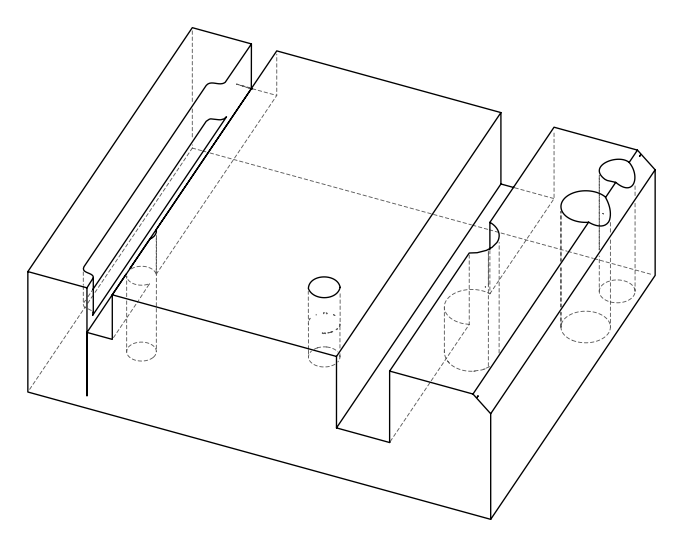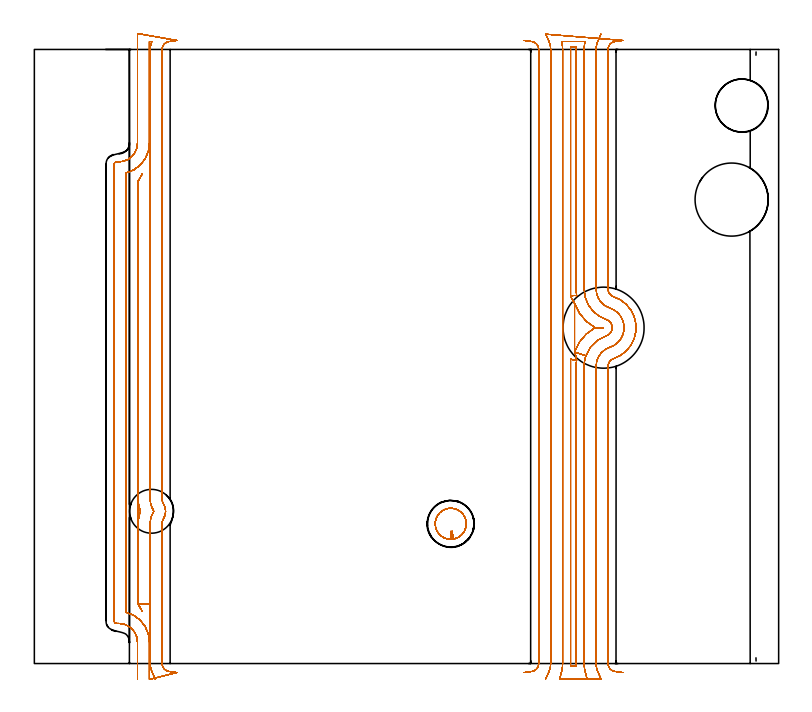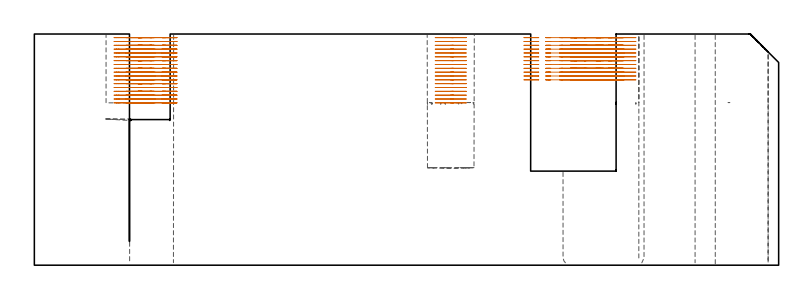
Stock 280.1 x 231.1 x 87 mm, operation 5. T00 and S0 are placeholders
(PLAN: 15 operations, 13 tool changes, 155.4 min)
(1 INDEXABLE_INSERT_DRILL_THROUGH_HOLE_FROM_SOLID | STEP1HOLE_3 | NXT0302_006 | 0.36 min | 20905 mm3)
(2 DRILL_TO_ENLARGE_THROUGH_HOLE_1 | STEP1HOLE_3 | UGT0301_390 | 0.4 min | 30743 mm3)
(3 INDEXABLE_INSERT_DRILL_BLIND_HOLE_FROM_SOLID | STEP1POCKET | NXT0302_006 | 0.21 min | 12111 mm3)
(4 AREA_MILL | FG_CHAMFER_SURFACE | UGT0205_001 | 7.54 min | 12917 mm3)
(5 MILL_OPEN_POCKET | POCKET_OPEN | NXT0201_008 | Follow Part, ap 1.5, ae 75% | 133.16 min | 338654 mm3)
(6 MILL_RECTANGULAR_SLOT | SLOT_RECTANGULAR | UGT0201_004 | Follow Part, ap 8, ae 75% | 4.89 min | 195621 mm3)
(7 MILL_RECTANGULAR_SLOT_1 | SLOT_RECTANGULAR_1 | NXT0201_011 | Follow Part, ap 3, ae 75% | 3.23 min | 22316 mm3)
(8 MILL_THROUGH_HOLE_FROM_SOLID_MATERIAL | STEP1HOLE_2 | NXT0201_007 | Circular | 3.91 min | 26439 mm3)
(9 SPOT_DRILL | STEP1HOLE | NXT0321_9005460120000 | 0.03 min | 0 mm3)
(10 SPOT_DRILL_1 | STEP1HOLE_1 | NXT0321_9005460120000 | 0.05 min | 0 mm3)
(11 DRILL_BLIND_HOLE_INTO_CENTER | STEP1HOLE | NXT0301_038 | 0.05 min | 0 mm3)
(12 GUN_DRILL_THROUGH_HOLE | STEP1HOLE | UGT0307_002 | 0.44 min | 1546 mm3)
(13 SPADE_DRILL_TO_ENLARGE_THROUGH_HOLE | STEP1HOLE | UGT0306_007 | 0.38 min | 10199 mm3)
(14 DRILL_THROUGH_HOLE_INTO_CENTER | STEP1HOLE_1 | NXT0301_065 | 0.37 min | 4206 mm3)
(15 DRILL_TO_ENLARGE_THROUGH_HOLE | STEP1HOLE_1 | UGT0301_265 | 0.39 min | 14783 mm3)
(TOOL NXT0302_006 | Index. Insert Drill 17.5mm [880-D1750L25-05] | D17.5 PA176 FL88 Z2)
(TOOL UGT0301_390 | Twist Drill 27.5 mm | D27.5 PA118 FL165 Z2)
(TOOL UGT0205_001 | Chamfer Mill 20 x 3 x 45 deg. | D20 FL50 Z2)
(TOOL NXT0201_008 | ENDMILL 6mm [2P460-0600-NA 1630] | D6 FL26 Z6)
(TOOL UGT0201_004 | End Mill 32 mm | D32 FL53 Z6)
(TOOL NXT0201_011 | ENDMILL 12mm [2P460-1200-NA 1630] | D12 FL38 Z6)
(TOOL NXT0201_007 | ENDMILL 25mm [R216.25-25050GCK54P 1620] | D25 R3 FL54 Z5)
(TOOL NXT0321_9005460120000 | NC Spot Drill, 142deg, 12mm, Carbide, Uncoated | D12 PA142 FL30 Z2)
(TOOL NXT0301_038 | Carbide Drill 6.7mm [860.1-0670-034A1-MM 2214] | D6.7 PA140 FL53 Z2)
(TOOL UGT0307_002 | Gun Drill 6 mm | D6 PA130 FL24 Z1)
(TOOL UGT0306_007 | Spade Drill 16.5mm | D16.5 PA132 FL10 Z2)
(TOOL NXT0301_065 | Carbide Drill 9.4mm [860.1-0940-075A1-MM 2214] | D9.4 PA140 FL98 Z2)
(TOOL UGT0301_265 | Twist Drill 19.9 mm | D19.9 PA118 FL140 Z2)
(OP 5 MILL_OPEN_POCKET, part 1 of 2)
G17 G21 G94 G90
T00 M6
G54
G17 G0 G90 X45.426 Y-5.75 S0 M3
G43 Z97.08 H1
Z85.637
G94 G1 X44.226 Y-3. F250.
G2 X43.6 Y0. R7.5 F500.
G1 Y22.338
X39.1
Y52.84
G2 X39.96 Y57.3 R12.
X39.1 Y61.76 R12.
G1 Y181.562
X40.571 Y184.215
X39.1 Y181.562
X39. Y181.512
Y22.388
X39.1 Y22.338
X40.571 Y19.685
X39.1 Y22.338
X43.6
Y52.84
G2 X44.775 Y56.87 R7.5
G3 X44.775 Y57.73 R0.8
G2 X43.6 Y61.76 R7.5
G1 Y231.1
G2 X44.226 Y234.1 R7.5
G1 X43.3
Y195.8
G2 X34.5 Y184.621 R11.5
G1 Y19.279
G2 X43.3 Y8.1 R11.5
G1 Y-3.
Y-6. F250.
X53.647 Y-3.393
X50.677 Y-2.97
G2 X48.1 Y0. R3. F500.
G1 Y52.84
G2 X48.57 Y54.452 R3.
G3 X48.57 Y60.148 R5.3
G2 X48.1 Y61.76 R3.
G1 Y231.1
G2 X50.677 Y234.07 R3.
G1 X53.647 Y234.493 F250.
X38.8 Y237.1
Y234.1
Y195.8 F500.
G2 X31.8 Y188.8 R7.
G1 X31.
G3 X30. Y187.8 R1.
G1 Y16.1
G3 X31. Y15.1 R1.
G1 X31.8
G2 X38.8 Y8.1 R7.
G1 Y-3.
Y-6. F250.
G0 X45.426 Y-5.75 Z84.194
G1 X44.226 Y-3.
G2 X43.6 Y0. R7.5 F500.
G1 Y22.338
X39.1
Y52.84
G2 X39.96 Y57.3 R12.
X39.1 Y61.76 R12.
G1 Y181.562
X40.571 Y184.215
X39.1 Y181.562
X39. Y181.512
Y22.388
X39.1 Y22.338
X40.571 Y19.685
X39.1 Y22.338
X43.6
Y52.84
G2 X44.775 Y56.87 R7.5
G3 X44.775 Y57.73 R0.8
G2 X43.6 Y61.76 R7.5
G1 Y231.1
G2 X44.226 Y234.1 R7.5
G1 X43.3
Y195.8
G2 X34.5 Y184.621 R11.5
G1 Y19.279
G2 X43.3 Y8.1 R11.5
G1 Y-3.
Y-6. F250.
X53.647 Y-3.393
X50.677 Y-2.97
G2 X48.1 Y0. R3. F500.
G1 Y52.84
G2 X48.57 Y54.452 R3.
G3 X48.57 Y60.148 R5.3
G2 X48.1 Y61.76 R3.
G1 Y231.1
G2 X50.677 Y234.07 R3.
G1 X53.647 Y234.493 F250.
X38.8 Y237.1
Y234.1
Y195.8 F500.
G2 X31.8 Y188.8 R7.
G1 X31.
G3 X30. Y187.8 R1.
G1 Y16.1
G3 X31. Y15.1 R1.
G1 X31.8
G2 X38.8 Y8.1 R7.
G1 Y-3.
Y-6. F250.
G0 X45.426 Y-5.75 Z82.75
G1 X44.226 Y-3.
G2 X43.6 Y0. R7.5 F500.
G1 Y22.338
X39.1
Y52.84
G2 X39.96 Y57.3 R12.
X39.1 Y61.76 R12.
G1 Y181.562
X40.571 Y184.215
X39.1 Y181.562
X39. Y181.512
Y22.388
X39.1 Y22.338
X40.571 Y19.685
X39.1 Y22.338
X43.6
Y52.84
G2 X44.775 Y56.87 R7.5
G3 X44.775 Y57.73 R0.8
G2 X43.6 Y61.76 R7.5
G1 Y231.1
G2 X44.226 Y234.1 R7.5
G1 X43.3
Y195.8
G2 X34.5 Y184.621 R11.5
G1 Y19.279
G2 X43.3 Y8.1 R11.5
G1 Y-3.
Y-6. F250.
X53.647 Y-3.393
X50.677 Y-2.97
G2 X48.1 Y0. R3. F500.
G1 Y52.84
G2 X48.57 Y54.452 R3.
G3 X48.57 Y60.148 R5.3
G2 X48.1 Y61.76 R3.
G1 Y231.1
G2 X50.677 Y234.07 R3.
G1 X53.647 Y234.493 F250.
X38.8 Y237.1
Y234.1
Y195.8 F500.
G2 X31.8 Y188.8 R7.
G1 X31.
G3 X30. Y187.8 R1.
G1 Y16.1
G3 X31. Y15.1 R1.
G1 X31.8
G2 X38.8 Y8.1 R7.
G1 Y-3.
Y-6. F250.
G0 X45.426 Y-5.75 Z81.307
G1 X44.226 Y-3.
G2 X43.6 Y0. R7.5 F500.
G1 Y22.338
X39.1
Y52.84
G2 X39.96 Y57.3 R12.
X39.1 Y61.76 R12.
G1 Y181.562
X40.571 Y184.215
X39.1 Y181.562
X39. Y181.512
Y22.388
X39.1 Y22.338
X40.571 Y19.685
X39.1 Y22.338
X43.6
Y52.84
G2 X44.775 Y56.87 R7.5
G3 X44.775 Y57.73 R0.8
G2 X43.6 Y61.76 R7.5
G1 Y231.1
G2 X44.226 Y234.1 R7.5
G1 X43.3
Y195.8
G2 X34.5 Y184.621 R11.5
G1 Y19.279
G2 X43.3 Y8.1 R11.5
G1 Y-3.
Y-6. F250.
X53.647 Y-3.393
X50.677 Y-2.97
G2 X48.1 Y0. R3. F500.
G1 Y52.84
G2 X48.57 Y54.452 R3.
G3 X48.57 Y60.148 R5.3
G2 X48.1 Y61.76 R3.
G1 Y231.1
G2 X50.677 Y234.07 R3.
G1 X53.647 Y234.493 F250.
X38.8 Y237.1
Y234.1
Y195.8 F500.
G2 X31.8 Y188.8 R7.
G1 X31.
G3 X30. Y187.8 R1.
G1 Y16.1
G3 X31. Y15.1 R1.
G1 X31.8
G2 X38.8 Y8.1 R7.
G1 Y-3.
Y-6. F250.
G0 X45.426 Y-5.75 Z79.864
G1 X44.226 Y-3.
G2 X43.6 Y0. R7.5 F500.
G1 Y22.338
X39.1
Y52.84
G2 X39.96 Y57.3 R12.
X39.1 Y61.76 R12.
G1 Y181.562
X40.571 Y184.215
X39.1 Y181.562
X39. Y181.512
Y22.388
X39.1 Y22.338
X40.571 Y19.685
X39.1 Y22.338
X43.6
Y52.84
G2 X44.775 Y56.87 R7.5
G3 X44.775 Y57.73 R0.8
G2 X43.6 Y61.76 R7.5
G1 Y231.1
G2 X44.226 Y234.1 R7.5
G1 X43.3
Y195.8
G2 X34.5 Y184.621 R11.5
G1 Y19.279
G2 X43.3 Y8.1 R11.5
G1 Y-3.
Y-6. F250.
X53.647 Y-3.393
X50.677 Y-2.97
G2 X48.1 Y0. R3. F500.
G1 Y52.84
G2 X48.57 Y54.452 R3.
G3 X48.57 Y60.148 R5.3
G2 X48.1 Y61.76 R3.
G1 Y231.1
G2 X50.677 Y234.07 R3.
G1 X53.647 Y234.493 F250.
X38.8 Y237.1
Y234.1
Y195.8 F500.
G2 X31.8 Y188.8 R7.
G1 X31.
G3 X30. Y187.8 R1.
G1 Y16.1
G3 X31. Y15.1 R1.
G1 X31.8
G2 X38.8 Y8.1 R7.
G1 Y-3.
Y-6. F250.
G0 X45.426 Y-5.75 Z78.42
G1 X44.226 Y-3.
G2 X43.6 Y0. R7.5 F500.
G1 Y22.338
X39.1
Y52.84
G2 X39.96 Y57.3 R12.
X39.1 Y61.76 R12.
G1 Y181.562
X40.571 Y184.215
X39.1 Y181.562
X39. Y181.512
Y22.388
X39.1 Y22.338
X40.571 Y19.685
X39.1 Y22.338
X43.6
Y52.84
G2 X44.775 Y56.87 R7.5
G3 X44.775 Y57.73 R0.8
G2 X43.6 Y61.76 R7.5
G1 Y231.1
G2 X44.226 Y234.1 R7.5
G1 X43.3
Y195.8
G2 X34.5 Y184.621 R11.5
G1 Y19.279
G2 X43.3 Y8.1 R11.5
G1 Y-3.
Y-6. F250.
X53.647 Y-3.393
X50.677 Y-2.97
G2 X48.1 Y0. R3. F500.
G1 Y52.84
G2 X48.57 Y54.452 R3.
G3 X48.57 Y60.148 R5.3
G2 X48.1 Y61.76 R3.
G1 Y231.1
G2 X50.677 Y234.07 R3.
G1 X53.647 Y234.493 F250.
X38.8 Y237.1
Y234.1
Y195.8 F500.
G2 X31.8 Y188.8 R7.
G1 X31.
G3 X30. Y187.8 R1.
G1 Y16.1
G3 X31. Y15.1 R1.
G1 X31.8
G2 X38.8 Y8.1 R7.
G1 Y-3.
Y-6. F250.
G0 X45.426 Y-5.75 Z76.977
G1 X44.226 Y-3.
G2 X43.6 Y0. R7.5 F500.
G1 Y22.338
X39.1
Y52.84
G2 X39.96 Y57.3 R12.
X39.1 Y61.76 R12.
G1 Y181.562
X40.571 Y184.215
X39.1 Y181.562
X39. Y181.512
Y22.388
X39.1 Y22.338
X40.571 Y19.685
X39.1 Y22.338
X43.6
Y52.84
G2 X44.775 Y56.87 R7.5
G3 X44.775 Y57.73 R0.8
G2 X43.6 Y61.76 R7.5
G1 Y231.1
G2 X44.226 Y234.1 R7.5
G1 X43.3
Y195.8
G2 X34.5 Y184.621 R11.5
G1 Y19.279
G2 X43.3 Y8.1 R11.5
G1 Y-3.
Y-6. F250.
X53.647 Y-3.393
X50.677 Y-2.97
G2 X48.1 Y0. R3. F500.
G1 Y52.84
G2 X48.57 Y54.452 R3.
G3 X48.57 Y60.148 R5.3
G2 X48.1 Y61.76 R3.
G1 Y231.1
G2 X50.677 Y234.07 R3.
G1 X53.647 Y234.493 F250.
X38.8 Y237.1
Y234.1
Y195.8 F500.
G2 X31.8 Y188.8 R7.
G1 X31.
G3 X30. Y187.8 R1.
G1 Y16.1
G3 X31. Y15.1 R1.
G1 X31.8
G2 X38.8 Y8.1 R7.
G1 Y-3.
Y-6. F250.
G0 X45.426 Y-5.75 Z75.533
G1 X44.226 Y-3.
G2 X43.6 Y0. R7.5 F500.
G1 Y22.338
X39.1
Y52.84
G2 X39.96 Y57.3 R12.
X39.1 Y61.76 R12.
G1 Y181.562
X40.571 Y184.215
X39.1 Y181.562
X39. Y181.512
Y22.388
X39.1 Y22.338
X40.571 Y19.685
X39.1 Y22.338
X43.6
Y52.84
G2 X44.775 Y56.87 R7.5
G3 X44.775 Y57.73 R0.8
G2 X43.6 Y61.76 R7.5
G1 Y231.1
G2 X44.226 Y234.1 R7.5
G1 X43.3
Y195.8
G2 X34.5 Y184.621 R11.5
G1 Y19.279
G2 X43.3 Y8.1 R11.5
G1 Y-3.
Y-6. F250.
X53.647 Y-3.393
X50.677 Y-2.97
G2 X48.1 Y0. R3. F500.
G1 Y52.84
G2 X48.57 Y54.452 R3.
G3 X48.57 Y60.148 R5.3
G2 X48.1 Y61.76 R3.
G1 Y231.1
G2 X50.677 Y234.07 R3.
G1 X53.647 Y234.493 F250.
X38.8 Y237.1
Y234.1
Y195.8 F500.
G2 X31.8 Y188.8 R7.
G1 X31.
G3 X30. Y187.8 R1.
G1 Y16.1
G3 X31. Y15.1 R1.
G1 X31.8
G2 X38.8 Y8.1 R7.
G1 Y-3.
Y-6. F250.
G0 X45.426 Y-5.75 Z74.09
G1 X44.226 Y-3.
G2 X43.6 Y0. R7.5 F500.
G1 Y22.338
X39.1
Y52.84
G2 X39.96 Y57.3 R12.
X39.1 Y61.76 R12.
G1 Y181.562
X40.571 Y184.215
X39.1 Y181.562
X39. Y181.512
Y22.388
X39.1 Y22.338
X40.571 Y19.685
X39.1 Y22.338
X43.6
Y52.84
G2 X44.775 Y56.87 R7.5
G3 X44.775 Y57.73 R0.8
G2 X43.6 Y61.76 R7.5
G1 Y231.1
G2 X44.226 Y234.1 R7.5
G1 X43.3
Y195.8
G2 X34.5 Y184.621 R11.5
G1 Y19.279
G2 X43.3 Y8.1 R11.5
G1 Y-3.
Y-6. F250.
X53.647 Y-3.393
X50.677 Y-2.97
G2 X48.1 Y0. R3. F500.
G1 Y52.84
G2 X48.57 Y54.452 R3.
G3 X48.57 Y60.148 R5.3
G2 X48.1 Y61.76 R3.
G1 Y231.1
G2 X50.677 Y234.07 R3.
G1 X53.647 Y234.493 F250.
X38.8 Y237.1
Y234.1
Y195.8 F500.
G2 X31.8 Y188.8 R7.
G1 X31.
G3 X30. Y187.8 R1.
G1 Y16.1
G3 X31. Y15.1 R1.
G1 X31.8
G2 X38.8 Y8.1 R7.
G1 Y-3.
Y-6. F250.
G0 X45.426 Y-5.75 Z72.647
G1 X44.226 Y-3.
G2 X43.6 Y0. R7.5 F500.
G1 Y22.338
X39.1
Y52.84
G2 X39.96 Y57.3 R12.
X39.1 Y61.76 R12.
G1 Y181.562
X40.571 Y184.215
X39.1 Y181.562
X39. Y181.512
Y22.388
X39.1 Y22.338
X40.571 Y19.685
X39.1 Y22.338
X43.6
Y52.84
G2 X44.775 Y56.87 R7.5
G3 X44.775 Y57.73 R0.8
G2 X43.6 Y61.76 R7.5
G1 Y231.1
G2 X44.226 Y234.1 R7.5
G1 X43.3
Y195.8
G2 X34.5 Y184.621 R11.5
G1 Y19.279
G2 X43.3 Y8.1 R11.5
G1 Y-3.
Y-6. F250.
X53.647 Y-3.393
X50.677 Y-2.97
G2 X48.1 Y0. R3. F500.
G1 Y52.84
G2 X48.57 Y54.452 R3.
G3 X48.57 Y60.148 R5.3
G2 X48.1 Y61.76 R3.
G1 Y231.1
G2 X50.677 Y234.07 R3.
G1 X53.647 Y234.493 F250.
X38.8 Y237.1
Y234.1
Y195.8 F500.
G2 X31.8 Y188.8 R7.
G1 X31.
G3 X30. Y187.8 R1.
G1 Y16.1
G3 X31. Y15.1 R1.
G1 X31.8
G2 X38.8 Y8.1 R7.
G1 Y-3.
Y-6. F250.
G0 X45.426 Y-5.75 Z71.203
G1 X44.226 Y-3.
G2 X43.6 Y0. R7.5 F500.
G1 Y22.338
X39.1
Y52.84
G2 X39.96 Y57.3 R12.
X39.1 Y61.76 R12.
G1 Y181.562
X40.571 Y184.215
X39.1 Y181.562
X39. Y181.512
Y22.388
X39.1 Y22.338
X40.571 Y19.685
X39.1 Y22.338
X43.6
Y52.84
G2 X44.775 Y56.87 R7.5
G3 X44.775 Y57.73 R0.8
G2 X43.6 Y61.76 R7.5
G1 Y231.1
G2 X44.226 Y234.1 R7.5
G1 X43.3
Y195.8
G2 X34.5 Y184.621 R11.5
G1 Y19.279
G2 X43.3 Y8.1 R11.5
G1 Y-3.
Y-6. F250.
X53.647 Y-3.393
X50.677 Y-2.97
G2 X48.1 Y0. R3. F500.
G1 Y52.84
G2 X48.57 Y54.452 R3.
G3 X48.57 Y60.148 R5.3
G2 X48.1 Y61.76 R3.
G1 Y231.1
G2 X50.677 Y234.07 R3.
G1 X53.647 Y234.493 F250.
X38.8 Y237.1
Y234.1
Y195.8 F500.
G2 X31.8 Y188.8 R7.
G1 X31.
G3 X30. Y187.8 R1.
G1 Y16.1
G3 X31. Y15.1 R1.
G1 X31.8
G2 X38.8 Y8.1 R7.
G1 Y-3.
Y-6. F250.
G0 X45.426 Y-5.75 Z69.76
G1 X44.226 Y-3.
G2 X43.6 Y0. R7.5 F500.
G1 Y22.338
X39.1
Y52.84
G2 X39.96 Y57.3 R12.
X39.1 Y61.76 R12.
G1 Y181.562
X40.571 Y184.215
X39.1 Y181.562
X39. Y181.512
Y22.388
X39.1 Y22.338
X40.571 Y19.685
X39.1 Y22.338
X43.6
Y52.84
G2 X44.775 Y56.87 R7.5
G3 X44.775 Y57.73 R0.8
G2 X43.6 Y61.76 R7.5
G1 Y231.1
G2 X44.226 Y234.1 R7.5
G1 X43.3
Y195.8
G2 X34.5 Y184.621 R11.5
G1 Y19.279
G2 X43.3 Y8.1 R11.5
G1 Y-3.
Y-6. F250.
X53.647 Y-3.393
X50.677 Y-2.97
G2 X48.1 Y0. R3. F500.
G1 Y52.84
G2 X48.57 Y54.452 R3.
G3 X48.57 Y60.148 R5.3
G2 X48.1 Y61.76 R3.
G1 Y231.1
G2 X50.677 Y234.07 R3.
G1 X53.647 Y234.493 F250.
X38.8 Y237.1
Y234.1
Y195.8 F500.
G2 X31.8 Y188.8 R7.
G1 X31.
G3 X30. Y187.8 R1.
G1 Y16.1
G3 X31. Y15.1 R1.
G1 X31.8
G2 X38.8 Y8.1 R7.
G1 Y-3.
Y-6. F250.
G0 X45.426 Y-5.75 Z68.317
G1 X44.226 Y-3.
G2 X43.6 Y0. R7.5 F500.
G1 Y22.338
X39.1
Y52.84
G2 X39.96 Y57.3 R12.
X39.1 Y61.76 R12.
G1 Y181.562
X40.571 Y184.215
X39.1 Y181.562
X39. Y181.512
Y22.388
X39.1 Y22.338
X40.571 Y19.685
X39.1 Y22.338
X43.6
Y52.84
G2 X44.775 Y56.87 R7.5
G3 X44.775 Y57.73 R0.8
G2 X43.6 Y61.76 R7.5
G1 Y231.1
G2 X44.226 Y234.1 R7.5
G1 X43.3
Y195.8
G2 X34.5 Y184.621 R11.5
G1 Y19.279
G2 X43.3 Y8.1 R11.5
G1 Y-3.
Y-6. F250.
X53.647 Y-3.393
X50.677 Y-2.97
G2 X48.1 Y0. R3. F500.
G1 Y52.84
G2 X48.57 Y54.452 R3.
G3 X48.57 Y60.148 R5.3
G2 X48.1 Y61.76 R3.
G1 Y231.1
G2 X50.677 Y234.07 R3.
G1 X53.647 Y234.493 F250.
X38.8 Y237.1
Y234.1
Y195.8 F500.
G2 X31.8 Y188.8 R7.
G1 X31.
G3 X30. Y187.8 R1.
G1 Y16.1
G3 X31. Y15.1 R1.
G1 X31.8
G2 X38.8 Y8.1 R7.
G1 Y-3.
Y-6. F250.
G0 X45.426 Y-5.75 Z66.873
G1 X44.226 Y-3.
G2 X43.6 Y0. R7.5 F500.
G1 Y22.338
X39.1
Y52.84
G2 X39.96 Y57.3 R12.
X39.1 Y61.76 R12.
G1 Y181.562
X40.571 Y184.215
X39.1 Y181.562
X39. Y181.512
Y22.388
X39.1 Y22.338
X40.571 Y19.685
X39.1 Y22.338
X43.6
Y52.84
G2 X44.775 Y56.87 R7.5
G3 X44.775 Y57.73 R0.8
G2 X43.6 Y61.76 R7.5
G1 Y231.1
G2 X44.226 Y234.1 R7.5
G1 X43.3
Y195.8
G2 X34.5 Y184.621 R11.5
G1 Y19.279
G2 X43.3 Y8.1 R11.5
G1 Y-3.
Y-6. F250.
X53.647 Y-3.393
X50.677 Y-2.97
G2 X48.1 Y0. R3. F500.
G1 Y52.84
G2 X48.57 Y54.452 R3.
G3 X48.57 Y60.148 R5.3
G2 X48.1 Y61.76 R3.
G1 Y231.1
G2 X50.677 Y234.07 R3.
G1 X53.647 Y234.493 F250.
X38.8 Y237.1
Y234.1
Y195.8 F500.
G2 X31.8 Y188.8 R7.
G1 X31.
G3 X30. Y187.8 R1.
G1 Y16.1
G3 X31. Y15.1 R1.
G1 X31.8
G2 X38.8 Y8.1 R7.
G1 Y-3.
Y-6. F250.
G0 X45.426 Y-5.75 Z65.43
G1 X44.226 Y-3.
G2 X43.6 Y0. R7.5 F500.
G1 Y22.338
X39.1
Y52.84
G2 X39.96 Y57.3 R12.
X39.1 Y61.76 R12.
G1 Y181.562
X40.571 Y184.215
X39.1 Y181.562
X39. Y181.512
Y22.388
X39.1 Y22.338
X40.571 Y19.685
X39.1 Y22.338
X43.6
Y52.84
G2 X44.775 Y56.87 R7.5
G3 X44.775 Y57.73 R0.8
G2 X43.6 Y61.76 R7.5
G1 Y231.1
G2 X44.226 Y234.1 R7.5
G1 X43.3
Y195.8
G2 X34.5 Y184.621 R11.5
G1 Y19.279
G2 X43.3 Y8.1 R11.5
G1 Y-3.
Y-6. F250.
X53.647 Y-3.393
X50.677 Y-2.97
G2 X48.1 Y0. R3. F500.
G1 Y52.84
G2 X48.57 Y54.452 R3.
G3 X48.57 Y60.148 R5.3
G2 X48.1 Y61.76 R3.
G1 Y231.1
G2 X50.677 Y234.07 R3.
G1 X53.647 Y234.493 F250.
X38.8 Y237.1
Y234.1
Y195.8 F500.
G2 X31.8 Y188.8 R7.
G1 X31.
G3 X30. Y187.8 R1.
G1 Y16.1
G3 X31. Y15.1 R1.
G1 X31.8
G2 X38.8 Y8.1 R7.
G1 Y-3.
Y-6. F250.
G0 X45.426 Y-5.75 Z63.987
G1 X44.226 Y-3.
G2 X43.6 Y0. R7.5 F500.
G1 Y22.338
X39.1
Y52.84
G2 X39.96 Y57.3 R12.
X39.1 Y61.76 R12.
G1 Y181.562
X40.571 Y184.215
X39.1 Y181.562
X39. Y181.512
Y22.388
X39.1 Y22.338
X40.571 Y19.685
X39.1 Y22.338
X43.6
Y52.84
G2 X44.775 Y56.87 R7.5
G3 X44.775 Y57.73 R0.8
G2 X43.6 Y61.76 R7.5
G1 Y231.1
G2 X44.226 Y234.1 R7.5
G1 X43.3
Y195.8
G2 X34.5 Y184.621 R11.5
G1 Y19.279
G2 X43.3 Y8.1 R11.5
G1 Y-3.
Y-6. F250.
X53.647 Y-3.393
X50.677 Y-2.97
G2 X48.1 Y0. R3. F500.
G1 Y52.84
G2 X48.57 Y54.452 R3.
G3 X48.57 Y60.148 R5.3
G2 X48.1 Y61.76 R3.
G1 Y231.1
G2 X50.677 Y234.07 R3.
G1 X53.647 Y234.493 F250.
X38.8 Y237.1
Y234.1
Y195.8 F500.
G2 X31.8 Y188.8 R7.
G1 X31.
G3 X30. Y187.8 R1.
G1 Y16.1
G3 X31. Y15.1 R1.
G1 X31.8
G2 X38.8 Y8.1 R7.
G1 Y-3.
Y-6. F250.
G0 X45.426 Y-5.75 Z62.543
G1 X44.226 Y-3.
G2 X43.6 Y0. R7.5 F500.
G1 Y22.338
X39.1
Y52.84
G2 X39.96 Y57.3 R12.
X39.1 Y61.76 R12.
G1 Y181.562
X40.571 Y184.215
X39.1 Y181.562
X39. Y181.512
Y22.388
X39.1 Y22.338
X40.571 Y19.685
X39.1 Y22.338
X43.6
Y52.84
G2 X44.775 Y56.87 R7.5
G3 X44.775 Y57.73 R0.8
G2 X43.6 Y61.76 R7.5
G1 Y231.1
G2 X44.226 Y234.1 R7.5
G1 X43.3
Y195.8
G2 X34.5 Y184.621 R11.5
G1 Y19.279
G2 X43.3 Y8.1 R11.5
G1 Y-3.
Y-6. F250.
X53.647 Y-3.393
X50.677 Y-2.97
G2 X48.1 Y0. R3. F500.
G1 Y52.84
G2 X48.57 Y54.452 R3.
G3 X48.57 Y60.148 R5.3
G2 X48.1 Y61.76 R3.
G1 Y231.1
G2 X50.677 Y234.07 R3.
G1 X53.647 Y234.493 F250.
X38.8 Y237.1
Y234.1
Y195.8 F500.
G2 X31.8 Y188.8 R7.
G1 X31.
G3 X30. Y187.8 R1.
G1 Y16.1
G3 X31. Y15.1 R1.
G1 X31.8
G2 X38.8 Y8.1 R7.
G1 Y-3.
Y-6. F250.
G0 X45.426 Y-5.75 Z61.1
G1 X44.226 Y-3.
G2 X43.6 Y0. R7.5 F500.
G1 Y22.338
X39.1
Y52.84
G2 X39.96 Y57.3 R12.
X39.1 Y61.76 R12.
G1 Y181.562
X40.571 Y184.215
X39.1 Y181.562
X39. Y181.512
Y22.388
X39.1 Y22.338
X40.571 Y19.685
X39.1 Y22.338
X43.6
Y52.84
G2 X44.775 Y56.87 R7.5
G3 X44.775 Y57.73 R0.8
G2 X43.6 Y61.76 R7.5
G1 Y231.1
G2 X44.226 Y234.1 R7.5
G1 X43.3
Y195.8
G2 X34.5 Y184.621 R11.5
G1 Y19.279
G2 X43.3 Y8.1 R11.5
G1 Y-3.
Y-6. F250.
X53.647 Y-3.393
X50.677 Y-2.97
G2 X48.1 Y0. R3. F500.
G1 Y52.84
G2 X48.57 Y54.452 R3.
G3 X48.57 Y60.148 R5.3
G2 X48.1 Y61.76 R3.
G1 Y231.1
G2 X50.677 Y234.07 R3.
G1 X53.647 Y234.493 F250.
X38.8 Y237.1
Y234.1
Y195.8 F500.
G2 X31.8 Y188.8 R7.
G1 X31.
G3 X30. Y187.8 R1.
G1 Y16.1
G3 X31. Y15.1 R1.
G1 X31.8
G2 X38.8 Y8.1 R7.
G1 Y-3.
Y-6. F250.
G0 Z97.08
X156.7 Y49.75
Z85.637
G1 Y46.75
G3 X162.55 Y52.6 R5.85 F500.
X156.7 Y46.75 R-5.85
X157.695 Y46.835 R5.85
G1 X157.185 Y49.792 F250.
G0 X156.7 Y49.75 Z84.194
G1 Y46.75
G3 X162.55 Y52.6 R5.85 F500.
X156.7 Y46.75 R-5.85
X157.695 Y46.835 R5.85
G1 X157.185 Y49.792 F250.
G0 X156.7 Y49.75 Z82.75
G1 Y46.75
G3 X162.55 Y52.6 R5.85 F500.
X156.7 Y46.75 R-5.85
X157.695 Y46.835 R5.85
G1 X157.185 Y49.792 F250.
G0 X156.7 Y49.75 Z81.307
G1 Y46.75
G3 X162.55 Y52.6 R5.85 F500.
X156.7 Y46.75 R-5.85
X157.695 Y46.835 R5.85
G1 X157.185 Y49.792 F250.
G0 X156.7 Y49.75 Z79.864
G1 Y46.75
G3 X162.55 Y52.6 R5.85 F500.
X156.7 Y46.75 R-5.85
X157.695 Y46.835 R5.85
G1 X157.185 Y49.792 F250.
G0 X156.7 Y49.75 Z78.42
G1 Y46.75
G3 X162.55 Y52.6 R5.85 F500.
X156.7 Y46.75 R-5.85
X157.695 Y46.835 R5.85
G1 X157.185 Y49.792 F250.
G0 X156.7 Y49.75 Z76.977
G1 Y46.75
G3 X162.55 Y52.6 R5.85 F500.
X156.7 Y46.75 R-5.85
X157.695 Y46.835 R5.85
G1 X157.185 Y49.792 F250.
G0 X156.7 Y49.75 Z75.533
G1 Y46.75
G3 X162.55 Y52.6 R5.85 F500.
X156.7 Y46.75 R-5.85
X157.695 Y46.835 R5.85
G1 X157.185 Y49.792 F250.
G0 X156.7 Y49.75 Z74.09
G1 Y46.75
G3 X162.55 Y52.6 R5.85 F500.
X156.7 Y46.75 R-5.85
X157.695 Y46.835 R5.85
G1 X157.185 Y49.792 F250.
G0 X156.7 Y49.75 Z72.647
G1 Y46.75
G3 X162.55 Y52.6 R5.85 F500.
X156.7 Y46.75 R-5.85
X157.695 Y46.835 R5.85
G1 X157.185 Y49.792 F250.
G0 X156.7 Y49.75 Z71.203
G1 Y46.75
G3 X162.55 Y52.6 R5.85 F500.
X156.7 Y46.75 R-5.85
X157.695 Y46.835 R5.85
G1 X157.185 Y49.792 F250.
G0 X156.7 Y49.75 Z69.76
G1 Y46.75
G3 X162.55 Y52.6 R5.85 F500.
X156.7 Y46.75 R-5.85
X157.695 Y46.835 R5.85
G1 X157.185 Y49.792 F250.
G0 X156.7 Y49.75 Z68.317
G1 Y46.75
G3 X162.55 Y52.6 R5.85 F500.
X156.7 Y46.75 R-5.85
X157.695 Y46.835 R5.85
G1 X157.185 Y49.792 F250.
G0 X156.7 Y49.75 Z66.873
G1 Y46.75
G3 X162.55 Y52.6 R5.85 F500.
X156.7 Y46.75 R-5.85
X157.695 Y46.835 R5.85
G1 X157.185 Y49.792 F250.
G0 X156.7 Y49.75 Z65.43
G1 Y46.75
G3 X162.55 Y52.6 R5.85 F500.
X156.7 Y46.75 R-5.85
X157.695 Y46.835 R5.85
G1 X157.185 Y49.792 F250.
G0 X156.7 Y49.75 Z63.987
G1 Y46.75
G3 X162.55 Y52.6 R5.85 F500.
X156.7 Y46.75 R-5.85
X157.695 Y46.835 R5.85
G1 X157.185 Y49.792 F250.
G0 X156.7 Y49.75 Z62.543
G1 Y46.75
G3 X162.55 Y52.6 R5.85 F500.
X156.7 Y46.75 R-5.85
X157.695 Y46.835 R5.85
G1 X157.185 Y49.792 F250.
G0 X156.7 Y49.75 Z61.1
G1 Y46.75
G3 X162.55 Y52.6 R5.85 F500.
X156.7 Y46.75 R-5.85
X157.695 Y46.835 R5.85
G1 X157.185 Y49.792 F250.
G0 Z97.08
X208.031 Y-5.905
Z85.637
G1 X207.281 Y-3.
G2 X206.9 Y0. R12. F500.
G1 Y111.892
G2 X207.555 Y115.801 R12.
G1 X203.3 Y117.267
G2 X211.04 Y126.4 R16.5
G1 X214.211
X211.04
G2 X203.3 Y135.533 R16.5
G1 X201.8 Y138.131
Y231.1
G3 X201.765 Y232.13 R15.
X203.935 Y232.13 R3.
X203.9 Y231.1 R15.
G1 Y140.908
G3 X204.107 Y138.422 R15.
X201.8 Y138.131 R3.
G1 X203.3 Y135.533
Y117.267
X204.107 Y114.378
G3 X203.9 Y111.892 R15.
G1 Y0.
G3 X203.935 Y-1.03 R15.
X201.765 Y-1.03 R3.
X201.8 Y0. R15.
G1 Y114.669
G3 X204.107 Y114.378 R3.
G1 X203.3 Y117.267
X207.555 Y115.801
G2 X215.202 Y123.308 R12.
G3 X215.202 Y129.492 R3.25
G2 X206.9 Y140.908 R12.
G1 Y231.1
G2 X207.281 Y234.1 R12.
G1 X198.419
G2 X198.8 Y231.1 R12.
G1 Y0.
G2 X198.419 Y-3. R12.
G1 X197.669 Y-5.905 F250.
X213.226 Y-5.75
X212.026 Y-3.
G2 X211.4 Y0. R7.5 F500.
G1 Y111.892
G2 X216.589 Y119.027 R7.5
G3 X216.589 Y133.773 R7.75
G2 X211.4 Y140.908 R7.5
G1 Y231.1
G2 X212.026 Y234.1 R7.5
G1 X213.226 Y236.85 F250.
G0 Z97.08
X221.447 Y-3.393
Z85.637
G1 X218.477 Y-2.97
G2 X215.9 Y0. R3. F500.
G1 Y111.892
G2 X217.975 Y114.746 R3.
G3 X217.975 Y138.054 R12.25
G2 X215.9 Y140.908 R3.
G1 Y231.1
G2 X218.477 Y234.07 R3.
G1 X221.447 Y234.493 F250.
X192.474 Y236.85
X193.674 Y234.1
G2 X194.3 Y231.1 R7.5 F500.
G1 Y0.
G2 X193.674 Y-3. R7.5
G1 X192.474 Y-5.75 F250.
G0 Z97.08
X184.253 Y234.493
Z85.637
G1 X187.223 Y234.07
G2 X189.8 Y231.1 R3. F500.
G1 Y0.
G2 X187.223 Y-2.97 R3.
G1 X184.253 Y-3.393 F250.
G0 X208.031 Y-5.905 Z84.194
G1 X207.281 Y-3.
G2 X206.9 Y0. R12. F500.
G1 Y111.892
G2 X207.555 Y115.801 R12.
G1 X203.3 Y117.267
G2 X211.04 Y126.4 R16.5
G1 X214.211
X211.04
G2 X203.3 Y135.533 R16.5
G1 X201.8 Y138.131
Y231.1
G3 X201.765 Y232.13 R15.
X203.935 Y232.13 R3.
X203.9 Y231.1 R15.
G1 Y140.908
G3 X204.107 Y138.422 R15.
X201.8 Y138.131 R3.
G1 X203.3 Y135.533
Y117.267
X204.107 Y114.378
G3 X203.9 Y111.892 R15.
G1 Y0.
G3 X203.935 Y-1.03 R15.
X201.765 Y-1.03 R3.
X201.8 Y0. R15.
G1 Y114.669
G3 X204.107 Y114.378 R3.
G1 X203.3 Y117.267
X207.555 Y115.801
G2 X215.202 Y123.308 R12.
G3 X215.202 Y129.492 R3.25
G2 X206.9 Y140.908 R12.
G1 Y231.1
G2 X207.281 Y234.1 R12.
G1 X198.419
G2 X198.8 Y231.1 R12.
G1 Y0.
G2 X198.419 Y-3. R12.
G1 X197.669 Y-5.905 F250.
X213.226 Y-5.75
X212.026 Y-3.
G2 X211.4 Y0. R7.5 F500.
G1 Y111.892
G2 X216.589 Y119.027 R7.5
G3 X216.589 Y133.773 R7.75
G2 X211.4 Y140.908 R7.5
G1 Y231.1
G2 X212.026 Y234.1 R7.5
G1 X213.226 Y236.85 F250.
G0 Z97.08
X221.447 Y-3.393
Z84.194
G1 X218.477 Y-2.97
G2 X215.9 Y0. R3. F500.
G1 Y111.892
G2 X217.975 Y114.746 R3.
G3 X217.975 Y138.054 R12.25
G2 X215.9 Y140.908 R3.
G1 Y231.1
G2 X218.477 Y234.07 R3.
G1 X221.447 Y234.493 F250.
X192.474 Y236.85
X193.674 Y234.1
G2 X194.3 Y231.1 R7.5 F500.
G1 Y0.
G2 X193.674 Y-3. R7.5
G1 X192.474 Y-5.75 F250.
G0 Z97.08
X184.253 Y234.493
Z84.194
G1 X187.223 Y234.07
G2 X189.8 Y231.1 R3. F500.
G1 Y0.
G2 X187.223 Y-2.97 R3.
G1 X184.253 Y-3.393 F250.
G0 X208.031 Y-5.905 Z82.75
G1 X207.281 Y-3.
G2 X206.9 Y0. R12. F500.
G1 Y111.892
G2 X207.555 Y115.801 R12.
G1 X203.3 Y117.267
G2 X211.04 Y126.4 R16.5
G1 X214.211
X211.04
G2 X203.3 Y135.533 R16.5
G1 X201.8 Y138.131
Y231.1
G3 X201.765 Y232.13 R15.
X203.935 Y232.13 R3.
X203.9 Y231.1 R15.
G1 Y140.908
G3 X204.107 Y138.422 R15.
X201.8 Y138.131 R3.
G1 X203.3 Y135.533
Y117.267
X204.107 Y114.378
G3 X203.9 Y111.892 R15.
G1 Y0.
G3 X203.935 Y-1.03 R15.
X201.765 Y-1.03 R3.
X201.8 Y0. R15.
G1 Y114.669
G3 X204.107 Y114.378 R3.
G1 X203.3 Y117.267
X207.555 Y115.801
G2 X215.202 Y123.308 R12.
G3 X215.202 Y129.492 R3.25
G2 X206.9 Y140.908 R12.
G1 Y231.1
G2 X207.281 Y234.1 R12.
G1 X198.419
G2 X198.8 Y231.1 R12.
G1 Y0.
G2 X198.419 Y-3. R12.
G1 X197.669 Y-5.905 F250.
X213.226 Y-5.75
X212.026 Y-3.
G2 X211.4 Y0. R7.5 F500.
G1 Y111.892
G2 X216.589 Y119.027 R7.5
G3 X216.589 Y133.773 R7.75
G2 X211.4 Y140.908 R7.5
G1 Y231.1
G2 X212.026 Y234.1 R7.5
G1 X213.226 Y236.85 F250.
G0 Z97.08
X221.447 Y-3.393
Z82.75
G1 X218.477 Y-2.97
G2 X215.9 Y0. R3. F500.
G1 Y111.892
G2 X217.975 Y114.746 R3.
G3 X217.975 Y138.054 R12.25
G2 X215.9 Y140.908 R3.
G1 Y231.1
G2 X218.477 Y234.07 R3.
G1 X221.447 Y234.493 F250.
X192.474 Y236.85
X193.674 Y234.1
G2 X194.3 Y231.1 R7.5 F500.
G1 Y0.
G2 X193.674 Y-3. R7.5
G1 X192.474 Y-5.75 F250.
G0 Z97.08
X184.253 Y234.493
Z82.75
G1 X187.223 Y234.07
G2 X189.8 Y231.1 R3. F500.
G1 Y0.
G2 X187.223 Y-2.97 R3.
G1 X184.253 Y-3.393 F250.
G0 X208.031 Y-5.905 Z81.307
G1 X207.281 Y-3.
G2 X206.9 Y0. R12. F500.
G1 Y111.892
G2 X207.555 Y115.801 R12.
G1 X203.3 Y117.267
G2 X211.04 Y126.4 R16.5
G1 X214.211
X211.04
G2 X203.3 Y135.533 R16.5
G1 X201.8 Y138.131
Y231.1
G3 X201.765 Y232.13 R15.
X203.935 Y232.13 R3.
X203.9 Y231.1 R15.
G1 Y140.908
G3 X204.107 Y138.422 R15.
X201.8 Y138.131 R3.
G1 X203.3 Y135.533
Y117.267
X204.107 Y114.378
G3 X203.9 Y111.892 R15.
G1 Y0.
G3 X203.935 Y-1.03 R15.
X201.765 Y-1.03 R3.
X201.8 Y0. R15.
G1 Y114.669
G3 X204.107 Y114.378 R3.
G1 X203.3 Y117.267
X207.555 Y115.801
G2 X215.202 Y123.308 R12.
G3 X215.202 Y129.492 R3.25
G2 X206.9 Y140.908 R12.
G1 Y231.1
G2 X207.281 Y234.1 R12.
G1 X198.419
G2 X198.8 Y231.1 R12.
G1 Y0.
G2 X198.419 Y-3. R12.
G1 X197.669 Y-5.905 F250.
X213.226 Y-5.75
X212.026 Y-3.
G2 X211.4 Y0. R7.5 F500.
G1 Y111.892
G2 X216.589 Y119.027 R7.5
G3 X216.589 Y133.773 R7.75
G2 X211.4 Y140.908 R7.5
G1 Y231.1
G2 X212.026 Y234.1 R7.5
G1 X213.226 Y236.85 F250.
G0 Z97.08
X221.447 Y-3.393
Z81.307
G1 X218.477 Y-2.97
G2 X215.9 Y0. R3. F500.
G1 Y111.892
G2 X217.975 Y114.746 R3.
G3 X217.975 Y138.054 R12.25
G2 X215.9 Y140.908 R3.
G1 Y231.1
G2 X218.477 Y234.07 R3.
G1 X221.447 Y234.493 F250.
X192.474 Y236.85
X193.674 Y234.1
G2 X194.3 Y231.1 R7.5 F500.
G1 Y0.
G2 X193.674 Y-3. R7.5
G1 X192.474 Y-5.75 F250.
G0 Z97.08
X184.253 Y234.493
Z81.307
G1 X187.223 Y234.07
G2 X189.8 Y231.1 R3. F500.
G1 Y0.
G2 X187.223 Y-2.97 R3.
G1 X184.253 Y-3.393 F250.
G0 X208.031 Y-5.905 Z79.864
G1 X207.281 Y-3.
G2 X206.9 Y0. R12. F500.
G1 Y111.892
G2 X207.555 Y115.801 R12.
G1 X203.3 Y117.267
G2 X211.04 Y126.4 R16.5
G1 X214.211
X211.04
G2 X203.3 Y135.533 R16.5
G1 X201.8 Y138.131
Y231.1
G3 X201.765 Y232.13 R15.
X203.935 Y232.13 R3.
X203.9 Y231.1 R15.
G1 Y140.908
G3 X204.107 Y138.422 R15.
X201.8 Y138.131 R3.
G1 X203.3 Y135.533
Y117.267
X204.107 Y114.378
G3 X203.9 Y111.892 R15.
G1 Y0.
G3 X203.935 Y-1.03 R15.
X201.765 Y-1.03 R3.
X201.8 Y0. R15.
G1 Y114.669
G3 X204.107 Y114.378 R3.
G1 X203.3 Y117.267
X207.555 Y115.801
G2 X215.202 Y123.308 R12.
G3 X215.202 Y129.492 R3.25
G2 X206.9 Y140.908 R12.
G1 Y231.1
G2 X207.281 Y234.1 R12.
G1 X198.419
G2 X198.8 Y231.1 R12.
G1 Y0.
G2 X198.419 Y-3. R12.
G1 X197.669 Y-5.905 F250.
X213.226 Y-5.75
X212.026 Y-3.
G2 X211.4 Y0. R7.5 F500.
G1 Y111.892
G2 X216.589 Y119.027 R7.5
G3 X216.589 Y133.773 R7.75
G2 X211.4 Y140.908 R7.5
G1 Y231.1
G2 X212.026 Y234.1 R7.5
G1 X213.226 Y236.85 F250.
G0 Z97.08
X221.447 Y-3.393
Z79.864
G1 X218.477 Y-2.97
G2 X215.9 Y0. R3. F500.
G1 Y111.892
G2 X217.975 Y114.746 R3.
G3 X217.975 Y138.054 R12.25
G2 X215.9 Y140.908 R3.
G1 Y231.1
G2 X218.477 Y234.07 R3.
G1 X221.447 Y234.493 F250.
X192.474 Y236.85
X193.674 Y234.1
G2 X194.3 Y231.1 R7.5 F500.
G1 Y0.
G2 X193.674 Y-3. R7.5
G1 X192.474 Y-5.75 F250.
G0 Z97.08
X184.253 Y234.493
Z79.864
G1 X187.223 Y234.07
G2 X189.8 Y231.1 R3. F500.
G1 Y0.
G2 X187.223 Y-2.97 R3.
G1 X184.253 Y-3.393 F250.
G0 X208.031 Y-5.905 Z78.42
G1 X207.281 Y-3.
G2 X206.9 Y0. R12. F500.
G1 Y111.892
G2 X207.555 Y115.801 R12.
G1 X203.3 Y117.267
G2 X211.04 Y126.4 R16.5
G1 X214.211
X211.04
G2 X203.3 Y135.533 R16.5
G1 X201.8 Y138.131
Y231.1
G3 X201.765 Y232.13 R15.
X203.935 Y232.13 R3.
X203.9 Y231.1 R15.
G1 Y140.908
G3 X204.107 Y138.422 R15.
X201.8 Y138.131 R3.
G1 X203.3 Y135.533
Y117.267
X204.107 Y114.378
G3 X203.9 Y111.892 R15.
G1 Y0.
G3 X203.935 Y-1.03 R15.
X201.765 Y-1.03 R3.
X201.8 Y0. R15.
G1 Y114.669
G3 X204.107 Y114.378 R3.
G1 X203.3 Y117.267
X207.555 Y115.801
G2 X215.202 Y123.308 R12.
G3 X215.202 Y129.492 R3.25
G2 X206.9 Y140.908 R12.
G1 Y231.1
G2 X207.281 Y234.1 R12.
G1 X198.419
G2 X198.8 Y231.1 R12.
G1 Y0.
G2 X198.419 Y-3. R12.
G1 X197.669 Y-5.905 F250.
X213.226 Y-5.75
X212.026 Y-3.
G2 X211.4 Y0. R7.5 F500.
G1 Y111.892
G2 X216.589 Y119.027 R7.5
G3 X216.589 Y133.773 R7.75
G2 X211.4 Y140.908 R7.5
G1 Y231.1
G2 X212.026 Y234.1 R7.5
G1 X213.226 Y236.85 F250.
G0 Z97.08
X221.447 Y-3.393
Z78.42
G1 X218.477 Y-2.97
G2 X215.9 Y0. R3. F500.
G1 Y111.892
G2 X217.975 Y114.746 R3.
G3 X217.975 Y138.054 R12.25
G2 X215.9 Y140.908 R3.
G1 Y231.1
G2 X218.477 Y234.07 R3.
G1 X221.447 Y234.493 F250.
X192.474 Y236.85
X193.674 Y234.1
G2 X194.3 Y231.1 R7.5 F500.
G1 Y0.
G2 X193.674 Y-3. R7.5
G1 X192.474 Y-5.75 F250.
G0 Z97.08
X184.253 Y234.493
Z78.42
G1 X187.223 Y234.07
G2 X189.8 Y231.1 R3. F500.
G1 Y0.
G2 X187.223 Y-2.97 R3.
G1 X184.253 Y-3.393 F250.
G0 X208.031 Y-5.905 Z76.977
G1 X207.281 Y-3.
G2 X206.9 Y0. R12. F500.
G1 Y111.892
G2 X207.555 Y115.801 R12.
G1 X203.3 Y117.267
G2 X211.04 Y126.4 R16.5
G1 X214.211
X211.04
G2 X203.3 Y135.533 R16.5
G1 X201.8 Y138.131
Y231.1
G3 X201.765 Y232.13 R15.
X203.935 Y232.13 R3.
X203.9 Y231.1 R15.
G1 Y140.908
G3 X204.107 Y138.422 R15.
X201.8 Y138.131 R3.
G1 X203.3 Y135.533
Y117.267
X204.107 Y114.378
G3 X203.9 Y111.892 R15.
G1 Y0.
G3 X203.935 Y-1.03 R15.
X201.765 Y-1.03 R3.
X201.8 Y0. R15.
G1 Y114.669
G3 X204.107 Y114.378 R3.
G1 X203.3 Y117.267
X207.555 Y115.801
G2 X215.202 Y123.308 R12.
G3 X215.202 Y129.492 R3.25
G2 X206.9 Y140.908 R12.
G1 Y231.1
G2 X207.281 Y234.1 R12.
G1 X198.419
G2 X198.8 Y231.1 R12.
G1 Y0.
G2 X198.419 Y-3. R12.
G1 X197.669 Y-5.905 F250.
X213.226 Y-5.75
X212.026 Y-3.
G2 X211.4 Y0. R7.5 F500.
G1 Y111.892
G2 X216.589 Y119.027 R7.5
G3 X216.589 Y133.773 R7.75
G2 X211.4 Y140.908 R7.5
G1 Y231.1
G2 X212.026 Y234.1 R7.5
G1 X213.226 Y236.85 F250.
G0 Z97.08
X221.447 Y-3.393
Z76.977
G1 X218.477 Y-2.97
G2 X215.9 Y0. R3. F500.
G1 Y111.892
G2 X217.975 Y114.746 R3.
G3 X217.975 Y138.054 R12.25
G2 X215.9 Y140.908 R3.
G1 Y231.1
G2 X218.477 Y234.07 R3.
G1 X221.447 Y234.493 F250.
X192.474 Y236.85
X193.674 Y234.1
G2 X194.3 Y231.1 R7.5 F500.
G1 Y0.
G2 X193.674 Y-3. R7.5
G1 X192.474 Y-5.75 F250.
G0 Z97.08
X184.253 Y234.493
Z76.977
G1 X187.223 Y234.07
G2 X189.8 Y231.1 R3. F500.
G1 Y0.
G2 X187.223 Y-2.97 R3.
G1 X184.253 Y-3.393 F250.
G0 X208.031 Y-5.905 Z75.533
G1 X207.281 Y-3.
G2 X206.9 Y0. R12. F500.
G1 Y111.892
G2 X207.555 Y115.801 R12.
G1 X203.3 Y117.267
G2 X211.04 Y126.4 R16.5
G1 X214.211
X211.04
G2 X203.3 Y135.533 R16.5
G1 X201.8 Y138.131
Y231.1
G3 X201.765 Y232.13 R15.
X203.935 Y232.13 R3.
X203.9 Y231.1 R15.
G1 Y140.908
G3 X204.107 Y138.422 R15.
X201.8 Y138.131 R3.
G1 X203.3 Y135.533
Y117.267
X204.107 Y114.378
G3 X203.9 Y111.892 R15.
G1 Y0.
G3 X203.935 Y-1.03 R15.
X201.765 Y-1.03 R3.
X201.8 Y0. R15.
G1 Y114.669
G3 X204.107 Y114.378 R3.
G1 X203.3 Y117.267
X207.555 Y115.801
G2 X215.202 Y123.308 R12.
G3 X215.202 Y129.492 R3.25
G2 X206.9 Y140.908 R12.
G1 Y231.1
G2 X207.281 Y234.1 R12.
G1 X198.419
G2 X198.8 Y231.1 R12.
G1 Y0.
G2 X198.419 Y-3. R12.
G1 X197.669 Y-5.905 F250.
X213.226 Y-5.75
X212.026 Y-3.
G2 X211.4 Y0. R7.5 F500.
G1 Y111.892
G2 X216.589 Y119.027 R7.5
G3 X216.589 Y133.773 R7.75
G2 X211.4 Y140.908 R7.5
G1 Y231.1
G2 X212.026 Y234.1 R7.5
G1 X213.226 Y236.85 F250.
G0 Z97.08
X221.447 Y-3.393
Z75.533
G1 X218.477 Y-2.97
G2 X215.9 Y0. R3. F500.
G1 Y111.892
G2 X217.975 Y114.746 R3.
G3 X217.975 Y138.054 R12.25
G2 X215.9 Y140.908 R3.
G1 Y231.1
G2 X218.477 Y234.07 R3.
G1 X221.447 Y234.493 F250.
X192.474 Y236.85
X193.674 Y234.1
G2 X194.3 Y231.1 R7.5 F500.
G1 Y0.
G2 X193.674 Y-3. R7.5
G1 X192.474 Y-5.75 F250.
G0 Z97.08
X184.253 Y234.493
Z75.533
G1 X187.223 Y234.07
G2 X189.8 Y231.1 R3. F500.
G1 Y0.
G2 X187.223 Y-2.97 R3.
G1 X184.253 Y-3.393 F250.
G0 X208.031 Y-5.905 Z74.09
G1 X207.281 Y-3.
G2 X206.9 Y0. R12. F500.
G1 Y111.892
G2 X207.555 Y115.801 R12.
G1 X203.3 Y117.267
G2 X211.04 Y126.4 R16.5
G1 X214.211
X211.04
G2 X203.3 Y135.533 R16.5
G1 X201.8 Y138.131
Y231.1
G3 X201.765 Y232.13 R15.
X203.935 Y232.13 R3.
X203.9 Y231.1 R15.
G1 Y140.908
G3 X204.107 Y138.422 R15.
X201.8 Y138.131 R3.
G1 X203.3 Y135.533
Y117.267
X204.107 Y114.378
G3 X203.9 Y111.892 R15.
G1 Y0.
G3 X203.935 Y-1.03 R15.
X201.765 Y-1.03 R3.
X201.8 Y0. R15.
G1 Y114.669
G3 X204.107 Y114.378 R3.
G1 X203.3 Y117.267
X207.555 Y115.801
G2 X215.202 Y123.308 R12.
G3 X215.202 Y129.492 R3.25
G2 X206.9 Y140.908 R12.
G1 Y231.1
G2 X207.281 Y234.1 R12.
G1 X198.419
G2 X198.8 Y231.1 R12.
G1 Y0.
G2 X198.419 Y-3. R12.
G1 X197.669 Y-5.905 F250.
X213.226 Y-5.75
X212.026 Y-3.
G2 X211.4 Y0. R7.5 F500.
G1 Y111.892
G2 X216.589 Y119.027 R7.5
G3 X216.589 Y133.773 R7.75
G2 X211.4 Y140.908 R7.5
G1 Y231.1
G2 X212.026 Y234.1 R7.5
G1 X213.226 Y236.85 F250.
G0 Z97.08
X221.447 Y-3.393
Z74.09
G1 X218.477 Y-2.97
G2 X215.9 Y0. R3. F500.
G1 Y111.892
G2 X217.975 Y114.746 R3.
G3 X217.975 Y138.054 R12.25
G2 X215.9 Y140.908 R3.
G1 Y231.1
G2 X218.477 Y234.07 R3.
G1 X221.447 Y234.493 F250.
X192.474 Y236.85
X193.674 Y234.1
G2 X194.3 Y231.1 R7.5 F500.
G1 Y0.
G2 X193.674 Y-3. R7.5
G1 X192.474 Y-5.75 F250.
G0 Z97.08
X184.253 Y234.493
Z74.09
G1 X187.223 Y234.07
G2 X189.8 Y231.1 R3. F500.
G1 Y0.
G2 X187.223 Y-2.97 R3.
G1 X184.253 Y-3.393 F250.
G0 X208.031 Y-5.905 Z72.647
G1 X207.281 Y-3.
G2 X206.9 Y0. R12. F500.
G1 Y111.892
G2 X207.555 Y115.801 R12.
G1 X203.3 Y117.267
G2 X211.04 Y126.4 R16.5
G1 X214.211
X211.04
G2 X203.3 Y135.533 R16.5
G1 X201.8 Y138.131
Y231.1
G3 X201.765 Y232.13 R15.
X203.935 Y232.13 R3.
X203.9 Y231.1 R15.
G1 Y140.908
G3 X204.107 Y138.422 R15.
X201.8 Y138.131 R3.
G1 X203.3 Y135.533
Y117.267
X204.107 Y114.378
G3 X203.9 Y111.892 R15.
G1 Y0.
G3 X203.935 Y-1.03 R15.
X201.765 Y-1.03 R3.
X201.8 Y0. R15.
G1 Y114.669
G3 X204.107 Y114.378 R3.
G1 X203.3 Y117.267
X207.555 Y115.801
G2 X215.202 Y123.308 R12.
G3 X215.202 Y129.492 R3.25
G2 X206.9 Y140.908 R12.
G1 Y231.1
G2 X207.281 Y234.1 R12.
G1 X198.419
G2 X198.8 Y231.1 R12.
G1 Y0.
G2 X198.419 Y-3. R12.
G1 X197.669 Y-5.905 F250.
X213.226 Y-5.75
X212.026 Y-3.
G2 X211.4 Y0. R7.5 F500.
G1 Y111.892
G2 X216.589 Y119.027 R7.5
G3 X216.589 Y133.773 R7.75
G2 X211.4 Y140.908 R7.5
G1 Y231.1
G2 X212.026 Y234.1 R7.5
G1 X213.226 Y236.85 F250.
G0 Z97.08
X221.447 Y-3.393
Z72.647
G1 X218.477 Y-2.97
G2 X215.9 Y0. R3. F500.
G1 Y111.892
G2 X217.975 Y114.746 R3.
G3 X217.975 Y138.054 R12.25
G2 X215.9 Y140.908 R3.
G1 Y231.1
G2 X218.477 Y234.07 R3.
G1 X221.447 Y234.493 F250.
X192.474 Y236.85
X193.674 Y234.1
G2 X194.3 Y231.1 R7.5 F500.
G1 Y0.
G2 X193.674 Y-3. R7.5
G1 X192.474 Y-5.75 F250.
G0 Z97.08
X184.253 Y234.493
Z72.647
G1 X187.223 Y234.07
G2 X189.8 Y231.1 R3. F500.
G1 Y0.
G2 X187.223 Y-2.97 R3.
G1 X184.253 Y-3.393 F250.
G0 X208.031 Y-5.905 Z71.203
G1 X207.281 Y-3.
G2 X206.9 Y0. R12. F500.
G1 Y111.892
G2 X207.555 Y115.801 R12.
G1 X203.3 Y117.267
G2 X211.04 Y126.4 R16.5
G1 X214.211
X211.04
G2 X203.3 Y135.533 R16.5
G1 X201.8 Y138.131
Y231.1
G3 X201.765 Y232.13 R15.
X203.935 Y232.13 R3.
X203.9 Y231.1 R15.
G1 Y140.908
G3 X204.107 Y138.422 R15.
X201.8 Y138.131 R3.
G1 X203.3 Y135.533
Y117.267
X204.107 Y114.378
G3 X203.9 Y111.892 R15.
G1 Y0.
G3 X203.935 Y-1.03 R15.
X201.765 Y-1.03 R3.
X201.8 Y0. R15.
G1 Y114.669
G3 X204.107 Y114.378 R3.
G1 X203.3 Y117.267
X207.555 Y115.801
G2 X215.202 Y123.308 R12.
G3 X215.202 Y129.492 R3.25
G2 X206.9 Y140.908 R12.
G1 Y231.1
G2 X207.281 Y234.1 R12.
G1 X198.419
G2 X198.8 Y231.1 R12.
G1 Y0.
G2 X198.419 Y-3. R12.
G1 X197.669 Y-5.905 F250.
X213.226 Y-5.75
X212.026 Y-3.
G2 X211.4 Y0. R7.5 F500.
G1 Y111.892
G2 X216.589 Y119.027 R7.5
G3 X216.589 Y133.773 R7.75
G2 X211.4 Y140.908 R7.5
G1 Y231.1
G2 X212.026 Y234.1 R7.5
G1 X213.226 Y236.85 F250.
G0 Z97.08
X221.447 Y-3.393
Z71.203
G1 X218.477 Y-2.97
G2 X215.9 Y0. R3. F500.
G1 Y111.892
G2 X217.975 Y114.746 R3.
G3 X217.975 Y138.054 R12.25
G2 X215.9 Y140.908 R3.
G1 Y231.1
G2 X218.477 Y234.07 R3.
G1 X221.447 Y234.493 F250.
X192.474 Y236.85
X193.674 Y234.1
G2 X194.3 Y231.1 R7.5 F500.
G1 Y0.
G2 X193.674 Y-3. R7.5
G1 X192.474 Y-5.75 F250.
G0 Z97.08
X184.253 Y234.493
Z71.203
G1 X187.223 Y234.07
G2 X189.8 Y231.1 R3. F500.
G1 Y0.
G2 X187.223 Y-2.97 R3.
G1 X184.253 Y-3.393 F250.
G0 X208.031 Y-5.905 Z69.76
G1 X207.281 Y-3.
G2 X206.9 Y0. R12. F500.
G1 Y111.892
G2 X207.555 Y115.801 R12.
G1 X203.3 Y117.267
G2 X211.04 Y126.4 R16.5
G1 X214.211
X211.04
G2 X203.3 Y135.533 R16.5
G1 X201.8 Y138.131
Y231.1
G3 X201.765 Y232.13 R15.
X203.935 Y232.13 R3.
X203.9 Y231.1 R15.
G1 Y140.908
G3 X204.107 Y138.422 R15.
X201.8 Y138.131 R3.
G1 X203.3 Y135.533
Y117.267
X204.107 Y114.378
G3 X203.9 Y111.892 R15.
G1 Y0.
G3 X203.935 Y-1.03 R15.
X201.765 Y-1.03 R3.
X201.8 Y0. R15.
G1 Y114.669
G3 X204.107 Y114.378 R3.
G1 X203.3 Y117.267
X207.555 Y115.801
G2 X215.202 Y123.308 R12.
G3 X215.202 Y129.492 R3.25
G2 X206.9 Y140.908 R12.
G1 Y231.1
G2 X207.281 Y234.1 R12.
G1 X198.419
G2 X198.8 Y231.1 R12.
G1 Y0.
G2 X198.419 Y-3. R12.
G1 X197.669 Y-5.905 F250.
X213.226 Y-5.75
X212.026 Y-3.
G2 X211.4 Y0. R7.5 F500.
G1 Y111.892
G2 X216.589 Y119.027 R7.5
G3 X216.589 Y133.773 R7.75
G2 X211.4 Y140.908 R7.5
G1 Y231.1
G2 X212.026 Y234.1 R7.5
G1 X213.226 Y236.85 F250.
G0 Z97.08
X221.447 Y-3.393
Z69.76
G1 X218.477 Y-2.97
G2 X215.9 Y0. R3. F500.
G1 Y111.892
G2 X217.975 Y114.746 R3.
G3 X217.975 Y138.054 R12.25
G2 X215.9 Y140.908 R3.
G1 Y231.1
G2 X218.477 Y234.07 R3.
G1 X221.447 Y234.493 F250.
X192.474 Y236.85
X193.674 Y234.1
G2 X194.3 Y231.1 R7.5 F500.
G1 Y0.
G2 X193.674 Y-3. R7.5
G1 X192.474 Y-5.75 F250.
G0 Z97.08
X184.253 Y234.493
Z69.76
G1 X187.223 Y234.07
G2 X189.8 Y231.1 R3. F500.
G1 Y0.
G2 X187.223 Y-2.97 R3.
G1 X184.253 Y-3.393 F250.
